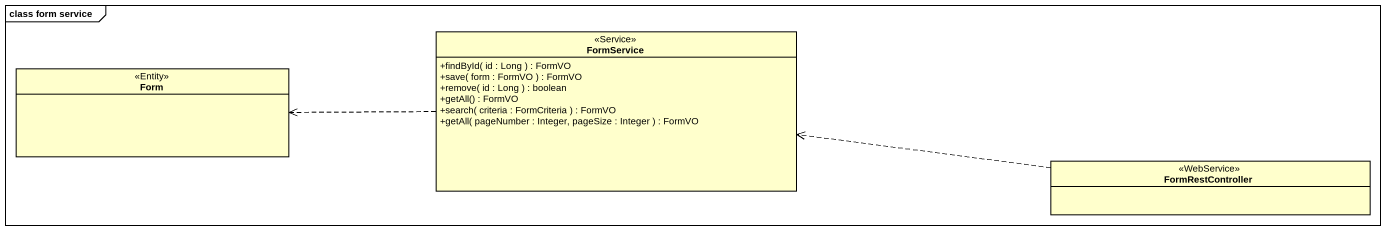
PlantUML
@startuml
mainframe class form service
hide circle
hide empty members
skinparam classAttributeIconSize 0
class FormService <<Service>> {
  +findById( id : Long ) : FormVO
  +save( form : FormVO ) : FormVO
  +remove( id : Long ) : boolean
  +getAll() : FormVO
  +search( criteria : FormCriteria ) : FormVO
  +getAll( pageNumber : Integer, pageSize : Integer ) : FormVO
}
class Form <<Entity>>
class FormRestController <<WebService>>
FormService .left.> Form
FormRestController .left.> FormService
@enduml
